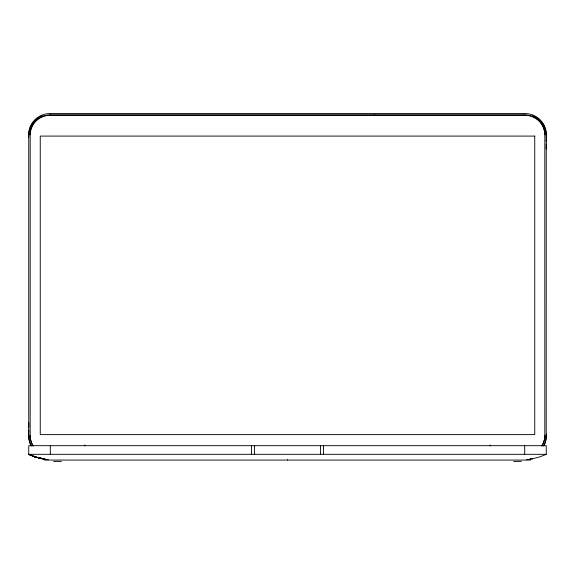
<?xml version="1.0" encoding="UTF-8"?>
<svg xmlns="http://www.w3.org/2000/svg" width="575" height="575" viewBox="0 0 575 575"><rect width="100%" height="100%" fill="white"/><g stroke="black" fill="none" stroke-linecap="round" stroke-linejoin="round"><path stroke-width="0.86" d="M28.786 133.838L28.75 135.42M28.75 435.721L28.75 436.353A21.872 21.124 0 0 0 28.786 437.618M28.75 435.081L28.75 433.816M28.75 432.551L28.75 430.021M28.75 427.491L28.75 422.424M28.75 137.475L28.75 137.001M28.75 136.21L28.75 135.736M546.25 435.721L546.25 435.239M546.25 434.448L546.25 433.974M546.25 149.026L546.25 143.958M546.25 141.428L546.25 138.898M546.25 137.633L546.25 136.368M546.25 135.736L546.25 135.103A21.872 21.124 0 0 0 546.214 133.838M546.214 437.618L546.25 134.327A21.562 20.829 0 0 0 524.688 113.498L50.312 113.498A21.562 20.829 0 0 0 28.75 134.327L28.75 436.382A21.562 20.829 0 0 0 31.237 446.085M48.379 459.705L42.449 458.943L35.183 457.06L28.75 454.315L28.75 445.69L546.25 445.69L546.25 454.315L540.349 456.672M539.774 456.859L536.209 457.865M535.591 458.009L531.235 458.908M526.621 459.705L532.551 458.943M61.396 461.402L53.604 461.402M521.396 461.402L513.604 461.402M33.106 446.085A20.125 19.442 0 0 1 30.188 436.008L30.188 134.327A20.125 19.442 0 0 1 50.312 114.885L524.688 114.885A20.125 19.442 0 0 1 544.812 134.327L544.812 436.008A20.125 19.442 0 0 1 541.894 446.085M30.188 134.701A20.125 19.442 0 0 1 50.312 115.259L524.688 115.259A20.125 19.442 0 0 1 544.812 134.701M44.174 459.008L35.212 456.924L45.001 459.166L35.197 456.996L28.75 454.315L546.25 454.315M45.015 459.109L35.197 456.996L28.75 454.315L34.392 456.658M28.75 454.315L35.183 457.046M546.25 436.037L546.25 436.353A21.562 20.822 0 0 1 543.763 446.085M530.438 458.419L530.438 460.065L44.562 460.065L44.562 458.419M524.688 114.885L524.688 115.259M524.688 445.69L524.688 454.315M490.188 444.928L490.188 445.884M374.519 114.885L374.519 115.259M323.438 445.69L323.438 454.315M320.562 445.69L320.562 454.315M287.5 459.677L287.5 460.05M254.438 445.69L254.438 454.315M251.562 445.69L251.562 454.315M84.812 444.928L84.812 445.884M50.312 114.885L50.312 115.259M50.312 445.69L50.312 454.315M532.622 115.704A21.562 20.829 0 0 1 546.25 135.075M28.75 135.075A21.562 20.829 0 0 1 42.377 115.704M31.158 445.201A21.562 20.829 0 0 1 28.75 435.634M546.25 435.634A21.562 20.829 0 0 1 543.842 445.201M544.812 435.634A20.125 19.442 0 0 1 541.894 445.718M33.106 445.718A20.125 19.442 0 0 1 30.188 435.634M534.75 136.088L40.25 136.088L40.25 434.621L534.75 434.621L534.75 136.088"/></g></svg>
